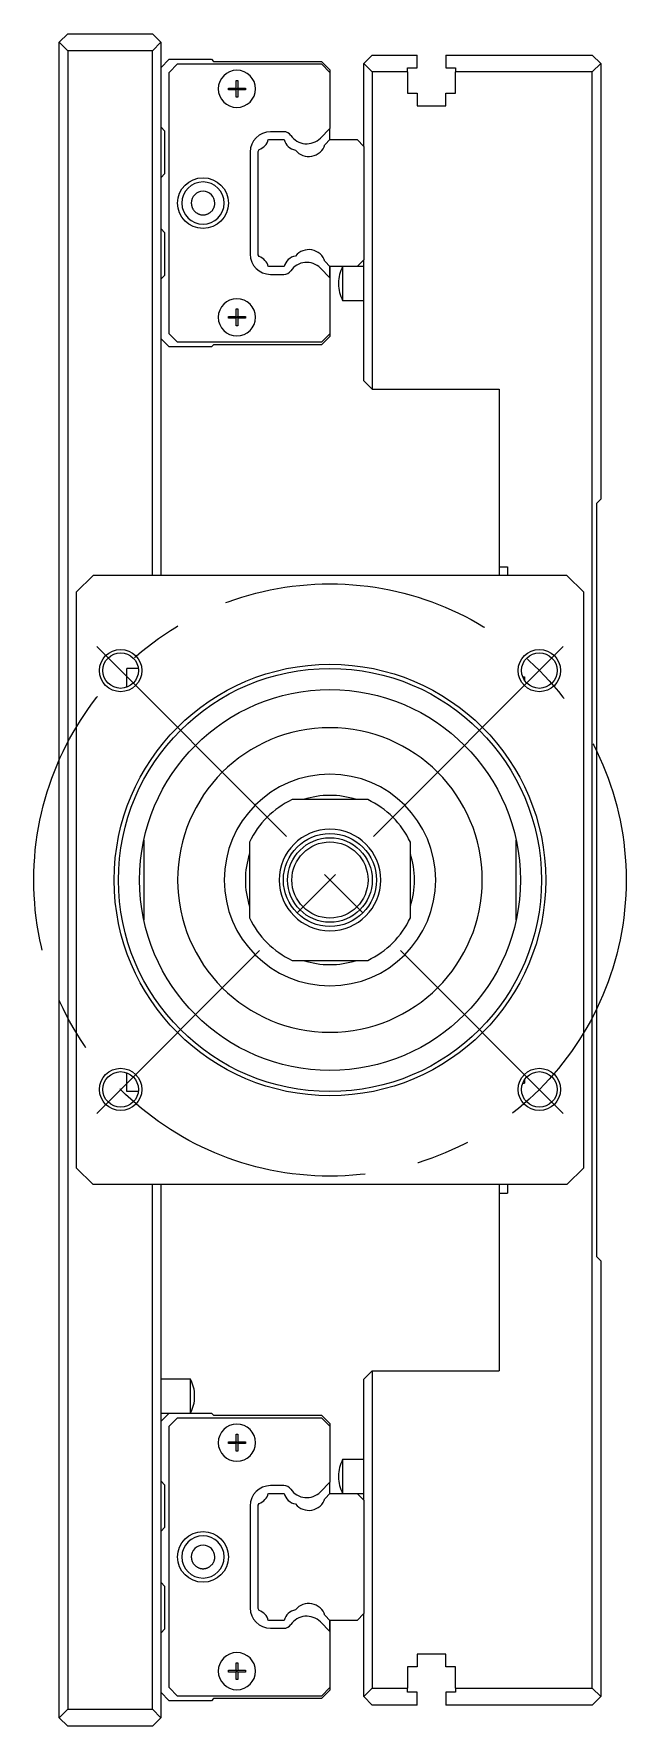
# Model space of a CAD drawing. Extents: x -41 to 1018, y -351 to 109.
# Drawn here: x 947.6 to 1017.6, y -100 to 100 of the extents above; entities that cross this region are included whole.
import ezdxf

# ---------------------------------------------------------------- set-up
doc = ezdxf.new("R2010")
doc.units = 0
doc.linetypes.add('CENTER', pattern=[50.8, 31.75, -6.35, 6.35, -6.35])
doc.layers.get('0').update_dxf_attribs({"linetype": 'CONTINUOUS'})
doc.layers.add('CENTER', color=1, linetype='CENTER')

msp = doc.modelspace()

# ---------------------------------------------------------------- linework, layer by layer
at = {"color": 7, "linetype": 'CONTINUOUS'}
for p, q in [((950.59, 99), (951.59, 100)), ((951.59, 100), (961.59, 100)), ((961.59, 100), (962.59, 99)), ((951.59, 98), (950.59, 99)), ((950.59, -99), (950.59, 99)), ((961.59, 98), (951.59, 98)), ((951.59, 98), (951.59, -98)), ((961.59, 98), (962.59, 99)), ((961.59, 36), (961.59, 98)), ((962.59, 99), (962.59, 36)), ((962.59, 96), (963.58, 97)), ((963.58, 97), (968.58, 97)), ((963.58, 95.45), (964.58, 96.45)), ((964.58, 96.45), (981.58, 96.45)), ((968.58, 97), (968.83, 96.75)), ((968.83, 96.75), (981.58, 96.75)), ((981.58, 96.75), (982.58, 95.75)), ((981.58, 96.45), (982.58, 95.45)), ((986.58, 96.5), (987.58, 97.5)), ((986.58, 86.7), (986.58, 96.5)), ((987.58, 95.5), (986.58, 96.5)), ((987.58, 97.5), (992.88, 97.5)), ((991.73, 96), (992.88, 96)), ((991.73, 95.5), (991.73, 96)), ((992.88, 96), (992.88, 97.5)), ((996.28, 97.5), (1013.58, 97.5)), ((996.28, 97.5), (996.28, 96)), ((996.28, 96), (997.43, 96)), ((997.43, 96), (997.43, 95.5)), ((1013.58, 97.5), (1014.58, 96.5)), ((1014.58, 96.5), (1013.58, 95.5)), ((1014.58, 96.5), (1014.58, 45)), ((963.58, 64.55), (963.58, 95.45)), ((971.48, 93.6), (971.48, 94.5)), ((971.48, 94.5), (971.68, 94.5)), ((971.68, 94.5), (971.68, 93.6)), ((982.58, 95.75), (982.58, 95.45)), ((982.58, 95.45), (982.58, 88.82)), ((987.58, 95.5), (987.58, 58)), ((991.73, 95.5), (987.58, 95.5)), ((991.73, 95.5), (991.73, 93)), ((997.43, 93), (997.43, 95.5)), ((1013.58, 95.5), (997.43, 95.5)), ((1013.58, -95.5), (1013.58, 95.5)), ((970.59, 93.6), (971.48, 93.6)), ((970.59, 93.4), (970.59, 93.6)), ((971.48, 93.4), (970.59, 93.4)), ((971.48, 93.6), (971.58, 93.5)), ((971.48, 93.4), (971.58, 93.5)), ((971.48, 92.5), (971.48, 93.4)), ((971.68, 92.5), (971.48, 92.5)), ((971.68, 93.6), (971.58, 93.5)), ((971.68, 93.4), (971.58, 93.5)), ((971.68, 93.6), (972.58, 93.6)), ((972.58, 93.4), (971.68, 93.4)), ((971.68, 93.4), (971.68, 92.5)), ((972.58, 93.6), (972.58, 93.4)), ((991.73, 93), (992.88, 93)), ((992.88, 93), (992.88, 91.5)), ((996.28, 91.5), (996.28, 93)), ((996.28, 93), (997.43, 93)), ((992.88, 91.5), (996.28, 91.5)), ((963.08, 88.5), (962.59, 89)), ((963.08, 83.5), (963.08, 88.5)), ((977.12, 88.43), (975.55, 88.43)), ((982.58, 88.82), (981.45, 87.68)), ((982.58, 87.5), (982.58, 88.82)), ((973.15, 86.03), (973.15, 73.97)), ((974.08, 86.1), (974.21, 86.32)), ((974.08, 73.9), (974.08, 86.1)), ((975.3, 87.5), (977.17, 87.5)), ((982, 86.91), (982.58, 87.5)), ((982.58, 87.5), (985.78, 87.5)), ((985.78, 87.5), (986.58, 86.7)), ((986.58, 86.7), (986.58, 73.3)), ((962.59, 83), (963.08, 83.5)), ((966.19, 80), (966.19, 79.95)), ((966.19, 79.95), (966.2, 79.9)), ((966.2, 79.9), (966.2, 79.85)), ((966.2, 79.85), (966.21, 79.8)), ((966.21, 79.8), (966.21, 79.76)), ((966.21, 79.76), (966.22, 79.71)), ((966.22, 79.71), (966.24, 79.66)), ((966.24, 79.66), (966.25, 79.61)), ((966.25, 79.61), (966.27, 79.55)), ((966.27, 79.55), (966.29, 79.5)), ((966.29, 79.5), (966.31, 79.45)), ((966.31, 79.45), (966.33, 79.39)), ((966.33, 79.39), (966.36, 79.34)), ((966.36, 79.34), (966.39, 79.29)), ((966.39, 79.29), (966.42, 79.24)), ((966.42, 79.24), (966.45, 79.19)), ((966.45, 79.19), (966.49, 79.14)), ((966.49, 79.14), (966.52, 79.1)), ((966.52, 79.1), (966.56, 79.05)), ((966.56, 79.05), (966.6, 79.01)), ((966.6, 79.01), (966.65, 78.97)), ((966.65, 78.97), (966.69, 78.93)), ((966.69, 78.93), (966.74, 78.89)), ((966.74, 78.89), (966.79, 78.86)), ((966.79, 78.86), (966.83, 78.83)), ((966.83, 78.83), (966.88, 78.8)), ((966.88, 78.8), (966.93, 78.77)), ((966.93, 78.77), (966.99, 78.74)), ((966.99, 78.74), (967.04, 78.72)), ((967.04, 78.72), (967.09, 78.7)), ((967.09, 78.7), (967.15, 78.68)), ((967.15, 78.68), (967.21, 78.66)), ((967.21, 78.66), (967.26, 78.64)), ((967.26, 78.64), (967.32, 78.63)), ((967.32, 78.63), (967.38, 78.62)), ((967.38, 78.62), (967.44, 78.62)), ((967.44, 78.62), (967.49, 78.61)), ((967.49, 78.61), (967.55, 78.61)), ((967.55, 78.61), (967.61, 78.61)), ((967.61, 78.61), (967.67, 78.61)), ((967.67, 78.61), (967.73, 78.62)), ((967.73, 78.62), (967.79, 78.62)), ((967.79, 78.62), (967.85, 78.63)), ((967.85, 78.63), (967.9, 78.64)), ((967.9, 78.64), (967.96, 78.66)), ((967.96, 78.66), (968.02, 78.68)), ((968.02, 78.68), (968.07, 78.7)), ((968.07, 78.7), (968.13, 78.72)), ((968.13, 78.72), (968.18, 78.74)), ((968.18, 78.74), (968.23, 78.77)), ((968.23, 78.77), (968.28, 78.8)), ((968.28, 78.8), (968.33, 78.83)), ((968.33, 78.83), (968.38, 78.86)), ((968.38, 78.86), (968.43, 78.89)), ((968.43, 78.89), (968.48, 78.93)), ((968.48, 78.93), (968.52, 78.97)), ((968.52, 78.97), (968.56, 79.01)), ((968.56, 79.01), (968.6, 79.05)), ((968.6, 79.05), (968.64, 79.09)), ((968.64, 79.09), (968.68, 79.14)), ((968.68, 79.14), (968.72, 79.19)), ((968.72, 79.19), (968.75, 79.24)), ((968.75, 79.24), (968.78, 79.29)), ((968.78, 79.29), (968.81, 79.34)), ((968.81, 79.34), (968.83, 79.38)), ((968.83, 79.38), (968.86, 79.43)), ((968.86, 79.43), (968.88, 79.48)), ((968.88, 79.48), (968.89, 79.53)), ((968.89, 79.53), (968.91, 79.58)), ((968.91, 79.58), (968.93, 79.63)), ((968.93, 79.63), (968.94, 79.68)), ((968.94, 79.68), (968.95, 79.73)), ((968.95, 79.73), (968.96, 79.78)), ((968.96, 79.78), (968.97, 79.83)), ((968.97, 79.88), (968.98, 79.93)), ((968.97, 79.83), (968.97, 79.88)), ((968.98, 80), (968.98, 80)), ((968.98, 80), (968.98, 80)), ((968.98, 80), (968.98, 80)), ((968.98, 79.98), (968.98, 80)), ((968.98, 79.93), (968.98, 79.98)), ((963.08, 76.5), (962.59, 77)), ((963.08, 71.5), (963.08, 76.5)), ((974.21, 73.68), (974.08, 73.9)), ((977.17, 72.5), (975.3, 72.5)), ((981.45, 72.32), (982.58, 71.18)), ((982.58, 72.5), (982, 73.09)), ((982.58, 72.5), (982, 73.09)), ((982.58, 72.5), (982.58, 71.18)), ((982.58, 71.18), (982.58, 72.5)), ((985.78, 72.5), (982.58, 72.5)), ((984.08, 72.5), (984.08, 68.5)), ((986.58, 73.3), (985.78, 72.5)), ((986.58, 72.5), (985.78, 72.5)), ((986.58, 59), (986.58, 73.3)), ((962.59, 71), (963.08, 71.5)), ((975.55, 71.57), (977.12, 71.57)), ((982.58, 71.18), (982.58, 64.55)), ((983.58, 70.56), (983.58, 70.44)), ((984.08, 68.5), (986.58, 68.5)), ((970.59, 66.4), (970.59, 66.6)), ((970.59, 66.6), (971.48, 66.6)), ((971.48, 66.4), (970.59, 66.4)), ((971.48, 66.6), (971.48, 67.5)), ((971.48, 67.5), (971.68, 67.5)), ((971.48, 66.6), (971.58, 66.5)), ((971.48, 66.4), (971.58, 66.5)), ((971.48, 65.5), (971.48, 66.4)), ((971.68, 66.6), (971.58, 66.5)), ((971.68, 66.4), (971.58, 66.5)), ((971.68, 67.5), (971.68, 66.6)), ((971.68, 66.6), (972.58, 66.6)), ((971.68, 66.4), (971.68, 65.5)), ((972.58, 66.4), (971.68, 66.4)), ((972.58, 66.6), (972.58, 66.4)), ((964.58, 63.55), (963.58, 64.55)), ((971.68, 65.5), (971.48, 65.5)), ((982.58, 64.55), (981.58, 63.55)), ((982.58, 64.25), (981.58, 63.25)), ((982.58, 64.55), (982.58, 64.25)), ((963.58, 63), (962.59, 64)), ((968.58, 63), (963.58, 63)), ((981.58, 63.55), (964.58, 63.55)), ((968.83, 63.25), (968.58, 63)), ((981.58, 63.25), (968.83, 63.25)), ((986.58, 59), (987.58, 58)), ((987.58, 58), (1002.58, 58)), ((1002.58, 58), (1002.58, 37)), ((1014.08, 44.5), (1014.58, 45)), ((1014.08, 44.5), (1014.08, -44.5)), ((954.58, 36), (952.58, 34)), ((1010.58, 36), (954.58, 36)), ((1002.58, 37), (1002.58, 36)), ((1002.58, 37), (1003.58, 37)), ((1003.58, 37), (1003.58, 36)), ((1012.58, 34), (1010.58, 36)), ((952.58, 34), (952.58, -34)), ((1012.58, -34), (1012.58, 34)), ((958.59, 22.79), (958.59, 25)), ((959.92, 25), (958.59, 25)), ((1005.37, 24), (1005.58, 24)), ((1005.58, 24), (1005.58, 23.59)), ((987.06, 9.5), (978.11, 9.5)), ((960.58, 4.72), (960.58, -4.72)), ((973.08, 4.47), (973.08, -4.47)), ((992.08, -4.47), (992.08, 4.47)), ((1004.58, -4.72), (1004.58, 4.72)), ((978.11, -9.5), (987.06, -9.5)), ((958.59, -25), (958.59, -22.79)), ((1005.37, -24), (1005.58, -24)), ((1005.58, -23.59), (1005.58, -24)), ((959.92, -25), (958.59, -25)), ((952.58, -34), (954.58, -36)), ((1010.58, -36), (1012.58, -34)), ((1010.58, -36), (954.58, -36)), ((961.59, -98), (961.59, -36)), ((962.59, -36), (962.59, -99)), ((1002.58, -36), (1002.58, -37)), ((1003.58, -36), (1003.58, -37)), ((1002.58, -37), (1002.58, -58)), ((1002.58, -37), (1003.58, -37)), ((1014.58, -45), (1014.08, -44.5)), ((1014.58, -45), (1014.58, -96.5)), ((987.58, -58), (986.58, -59)), ((987.58, -58), (1002.58, -58)), ((987.58, -58), (987.58, -95.5)), ((966.09, -59), (962.59, -59)), ((966.09, -61), (966.09, -59)), ((986.58, -73.3), (986.58, -59)), ((966.09, -63), (966.09, -61)), ((966.59, -61.06), (966.59, -60.94)), ((962.59, -63), (963.58, -63)), ((962.59, -64), (963.58, -63)), ((963.58, -63), (968.58, -63)), ((963.58, -64.55), (964.58, -63.55)), ((964.58, -63.55), (981.58, -63.55)), ((968.58, -63), (968.83, -63.25)), ((968.83, -63.25), (981.58, -63.25)), ((981.58, -63.25), (982.58, -64.25)), ((981.58, -63.55), (982.58, -64.55)), ((963.58, -95.45), (963.58, -64.55)), ((971.48, -66.4), (971.48, -65.5)), ((971.48, -65.5), (971.68, -65.5)), ((971.68, -65.5), (971.68, -66.4)), ((982.58, -64.25), (982.58, -64.55)), ((982.58, -64.55), (982.58, -71.18)), ((970.59, -66.6), (970.59, -66.4)), ((970.59, -66.4), (971.48, -66.4)), ((971.48, -66.6), (970.59, -66.6)), ((971.48, -66.4), (971.58, -66.5)), ((971.48, -66.6), (971.58, -66.5)), ((971.48, -67.5), (971.48, -66.6)), ((971.68, -67.5), (971.48, -67.5)), ((971.68, -66.4), (971.58, -66.5)), ((971.68, -66.6), (971.58, -66.5)), ((971.68, -66.4), (972.58, -66.4)), ((971.68, -66.6), (971.68, -67.5)), ((972.58, -66.6), (971.68, -66.6)), ((972.58, -66.4), (972.58, -66.6)), ((986.58, -68.5), (984.08, -68.5)), ((984.08, -68.5), (984.08, -72.5)), ((963.08, -71.5), (962.59, -71)), ((963.08, -76.5), (963.08, -71.5)), ((977.12, -71.57), (975.55, -71.57)), ((982.58, -71.18), (981.45, -72.32)), ((982.58, -72.5), (982.58, -71.18)), ((983.58, -70.44), (983.58, -70.56)), ((973.15, -73.97), (973.15, -86.03)), ((974.08, -73.9), (974.21, -73.68)), ((974.08, -86.1), (974.08, -73.9)), ((975.3, -72.5), (977.17, -72.5)), ((982, -73.09), (982.58, -72.5)), ((982.58, -72.5), (985.78, -72.5)), ((985.78, -72.5), (986.58, -72.5)), ((985.78, -72.5), (986.58, -73.3)), ((986.58, -73.3), (986.58, -86.7)), ((962.59, -77), (963.08, -76.5)), ((966.19, -80), (966.19, -80.05)), ((968.98, -80), (968.98, -80)), ((966.19, -80.05), (966.2, -80.1)), ((966.2, -80.1), (966.2, -80.15)), ((966.2, -80.15), (966.21, -80.2)), ((966.21, -80.2), (966.21, -80.24)), ((966.21, -80.24), (966.22, -80.29)), ((966.22, -80.29), (966.24, -80.34)), ((966.24, -80.34), (966.25, -80.39)), ((966.25, -80.39), (966.27, -80.45)), ((966.27, -80.45), (966.29, -80.5)), ((966.29, -80.5), (966.31, -80.55)), ((966.31, -80.55), (966.33, -80.61)), ((966.33, -80.61), (966.36, -80.66)), ((966.36, -80.66), (966.39, -80.71)), ((966.39, -80.71), (966.42, -80.76)), ((966.42, -80.76), (966.45, -80.81)), ((966.45, -80.81), (966.49, -80.86)), ((966.49, -80.86), (966.52, -80.9)), ((966.52, -80.9), (966.56, -80.95)), ((966.56, -80.95), (966.6, -80.99)), ((966.6, -80.99), (966.65, -81.03)), ((966.65, -81.03), (966.69, -81.07)), ((966.69, -81.07), (966.74, -81.11)), ((966.74, -81.11), (966.79, -81.14)), ((966.79, -81.14), (966.83, -81.17)), ((966.83, -81.17), (966.88, -81.2)), ((966.88, -81.2), (966.93, -81.23)), ((966.93, -81.23), (966.99, -81.26)), ((966.99, -81.26), (967.04, -81.28)), ((967.04, -81.28), (967.09, -81.3)), ((967.09, -81.3), (967.15, -81.32)), ((967.15, -81.32), (967.21, -81.34)), ((967.21, -81.34), (967.26, -81.36)), ((967.26, -81.36), (967.32, -81.37)), ((967.32, -81.37), (967.38, -81.38)), ((967.38, -81.38), (967.44, -81.38)), ((967.44, -81.38), (967.49, -81.39)), ((967.49, -81.39), (967.55, -81.39)), ((967.55, -81.39), (967.61, -81.39)), ((967.61, -81.39), (967.67, -81.39)), ((967.67, -81.39), (967.73, -81.38)), ((967.73, -81.38), (967.79, -81.38)), ((967.79, -81.38), (967.85, -81.37)), ((967.85, -81.37), (967.9, -81.36)), ((967.9, -81.36), (967.96, -81.34)), ((967.96, -81.34), (968.02, -81.32)), ((968.02, -81.32), (968.07, -81.3)), ((968.07, -81.3), (968.13, -81.28)), ((968.13, -81.28), (968.18, -81.26)), ((968.18, -81.26), (968.23, -81.23)), ((968.23, -81.23), (968.28, -81.2)), ((968.28, -81.2), (968.33, -81.17)), ((968.33, -81.17), (968.38, -81.14)), ((968.38, -81.14), (968.43, -81.11)), ((968.43, -81.11), (968.48, -81.07)), ((968.48, -81.07), (968.52, -81.03)), ((968.52, -81.03), (968.56, -80.99)), ((968.56, -80.99), (968.6, -80.95)), ((968.6, -80.95), (968.64, -80.91)), ((968.64, -80.91), (968.68, -80.86)), ((968.68, -80.86), (968.72, -80.81)), ((968.72, -80.81), (968.75, -80.76)), ((968.75, -80.76), (968.78, -80.71)), ((968.78, -80.71), (968.81, -80.66)), ((968.81, -80.66), (968.83, -80.62)), ((968.83, -80.62), (968.86, -80.57)), ((968.86, -80.57), (968.88, -80.52)), ((968.88, -80.52), (968.89, -80.47)), ((968.89, -80.47), (968.91, -80.42)), ((968.91, -80.42), (968.93, -80.37)), ((968.93, -80.37), (968.94, -80.32)), ((968.94, -80.32), (968.95, -80.27)), ((968.95, -80.27), (968.96, -80.22)), ((968.96, -80.22), (968.97, -80.17)), ((968.97, -80.12), (968.98, -80.07)), ((968.97, -80.17), (968.97, -80.12)), ((968.98, -80), (968.98, -80)), ((968.98, -80), (968.98, -80)), ((968.98, -80.02), (968.98, -80)), ((968.98, -80.07), (968.98, -80.02)), ((963.08, -83.5), (962.59, -83)), ((963.08, -88.5), (963.08, -83.5)), ((974.21, -86.32), (974.08, -86.1)), ((977.17, -87.5), (975.3, -87.5)), ((981.45, -87.68), (982.58, -88.82)), ((982.58, -87.5), (982, -86.91)), ((982.58, -87.5), (982, -86.91)), ((982.58, -87.5), (982.58, -88.82)), ((982.58, -88.82), (982.58, -87.5)), ((985.78, -87.5), (982.58, -87.5)), ((986.58, -86.7), (985.78, -87.5)), ((986.58, -96.5), (986.58, -86.7)), ((962.59, -89), (963.08, -88.5)), ((975.55, -88.43), (977.12, -88.43)), ((982.58, -88.82), (982.58, -95.45)), ((996.28, -91.5), (992.88, -91.5)), ((992.88, -91.5), (992.88, -93)), ((996.28, -93), (996.28, -91.5)), ((970.59, -93.4), (971.48, -93.4)), ((970.59, -93.6), (970.59, -93.4)), ((971.48, -93.6), (970.59, -93.6)), ((971.48, -93.4), (971.48, -92.5)), ((971.48, -92.5), (971.68, -92.5)), ((971.48, -93.4), (971.58, -93.5)), ((971.48, -93.6), (971.58, -93.5)), ((971.48, -94.5), (971.48, -93.6)), ((971.68, -93.4), (971.58, -93.5)), ((971.68, -93.6), (971.58, -93.5)), ((971.68, -92.5), (971.68, -93.4)), ((971.68, -93.4), (972.58, -93.4)), ((971.68, -93.6), (971.68, -94.5)), ((972.58, -93.6), (971.68, -93.6)), ((972.58, -93.4), (972.58, -93.6)), ((991.73, -93), (991.73, -95.5)), ((992.88, -93), (991.73, -93)), ((997.43, -93), (996.28, -93)), ((997.43, -95.5), (997.43, -93)), ((964.58, -96.45), (963.58, -95.45)), ((971.68, -94.5), (971.48, -94.5)), ((982.58, -95.45), (981.58, -96.45)), ((982.58, -95.75), (981.58, -96.75)), ((982.58, -95.45), (982.58, -95.75)), ((986.58, -96.5), (987.58, -95.5)), ((987.58, -95.5), (991.73, -95.5)), ((991.73, -96), (991.73, -95.5)), ((992.88, -96), (991.73, -96)), ((992.88, -97.5), (992.88, -96)), ((997.43, -96), (996.28, -96)), ((996.28, -96), (996.28, -97.5)), ((997.43, -95.5), (997.43, -96)), ((997.43, -95.5), (1013.58, -95.5)), ((1013.58, -95.5), (1014.58, -96.5)), ((950.59, -99), (951.59, -98)), ((951.59, -98), (961.59, -98)), ((962.59, -99), (961.59, -98)), ((963.58, -97), (962.59, -96)), ((968.58, -97), (963.58, -97)), ((981.58, -96.45), (964.58, -96.45)), ((968.83, -96.75), (968.58, -97)), ((981.58, -96.75), (968.83, -96.75)), ((987.58, -97.5), (986.58, -96.5)), ((992.88, -97.5), (987.58, -97.5)), ((1013.58, -97.5), (996.28, -97.5)), ((1014.58, -96.5), (1013.58, -97.5)), ((951.59, -100), (950.59, -99)), ((961.59, -100), (951.59, -100)), ((962.59, -99), (961.59, -100))]:
    msp.add_line(p, q, dxfattribs=at)
for centre, radius in [((967.58, 80), 3), ((957.84, 24.75), 2.1), ((1007.33, 24.75), 2.1), ((982.58, 0), 25.5), ((982.58, 0), 25), ((982.58, 0), 22.5), ((982.58, 0), 5.5), ((982.58, 0), 5), ((982.58, 0), 4.5), ((957.84, -24.75), 2.1), ((1007.33, -24.75), 2.1), ((967.58, -80), 3)]:
    msp.add_circle(centre, radius, dxfattribs=at)
at = {"color": 3, "linetype": 'CONTINUOUS'}
for centre in [(957.84, 24.75), (1007.33, 24.75), (957.84, -24.75), (1007.33, -24.75)]:
    msp.add_circle(centre, 2.5, dxfattribs=at)
at = {"color": 7, "linetype": 'CONTINUOUS'}
for centre, radius, start, end in [((971.58, 93.5), 2.2, 0, 180), ((971.58, 93.5), 2.2, 180, 0), ((975.55, 86.03), 2.4, 90, 180), ((977.12, 87.43), 1, 34.7052, 90), ((973.65, 87.93), 1.7, 289.2262, 345.349), ((978.81, 87.93), 1.7, 194.651, 260.012), ((979.83, 89.31), 2.3, 214.7598, 315), ((980.08, 87.5), 2, 218.4716, 342.8856), ((967.58, 80), 2.5, 0, 180), ((967.58, 80), 1.39, 0, 180), ((967.58, 80), 2.5, 180, 0), ((980.08, 72.5), 2, 17.1144, 141.5284), ((975.55, 73.97), 2.4, 180, 270), ((973.65, 72.07), 1.7, 14.651, 70.7738), ((977.12, 72.57), 1, 270, 325.2543), ((978.81, 72.07), 1.7, 99.988, 165.349), ((979.83, 70.69), 2.3, 44.9803, 145.2567), ((987.58, 70.56), 4, 151.0305, 180), ((987.58, 70.44), 4, 180, 208.9695), ((971.58, 66.5), 2.2, 0, 180), ((971.58, 66.5), 2.2, 180, 0), ((982.58, 0), 18, 0, 180), ((982.58, 0), 18, 0, 180), ((982.58, 0), 12.5, 0, 180), ((982.58, 0), 12.5, 0, 180), ((982.58, 0), 10, 71.8051, 108.1949), ((982.58, 0), 10, 71.8051, 108.1949), ((982.58, 0), 10.5, 115.2088, 154.7912), ((982.58, 0), 10.5, 25.2088, 64.7912), ((982.58, 0), 6, 0, 180), ((982.58, 0), 10, 161.8051, 180), ((982.58, 0), 10, 161.8051, 180), ((982.58, 0), 10, 0, 18.1949), ((982.58, 0), 10, 0, 18.1949), ((982.58, 0), 18, 180, 0), ((982.58, 0), 18, 180, 0), ((982.58, 0), 12.5, 180, 0), ((982.58, 0), 12.5, 180, 0), ((982.58, 0), 10, 180, 198.1949), ((982.58, 0), 10, 180, 198.1949), ((982.58, 0), 6, 180, 0), ((982.58, 0), 10, 341.8051, 0), ((982.58, 0), 10, 341.8051, 0), ((982.58, 0), 10.5, 205.2088, 244.7912), ((982.58, 0), 10.5, 295.2088, 334.7912), ((982.58, 0), 10, 251.8051, 288.1949), ((982.58, 0), 10, 251.8051, 288.1949), ((962.59, -60.94), 4, 0, 28.9695), ((962.59, -61.06), 4, 331.0305, 0), ((971.58, -66.5), 2.2, 0, 180), ((971.58, -66.5), 2.2, 180, 0), ((987.58, -70.44), 4, 151.0305, 180), ((975.55, -73.97), 2.4, 90, 180), ((977.12, -72.57), 1, 34.7052, 90), ((987.58, -70.56), 4, 180, 208.9695), ((973.65, -72.07), 1.7, 289.2262, 345.349), ((978.81, -72.07), 1.7, 194.651, 260.012), ((979.83, -70.69), 2.3, 214.7598, 315), ((980.08, -72.5), 2, 218.4716, 342.8856), ((967.58, -80), 2.5, 0, 180), ((967.58, -80), 2.5, 180, 0), ((967.58, -80), 1.39, 0, 180), ((980.08, -87.5), 2, 17.1144, 141.5284), ((975.55, -86.03), 2.4, 180, 270), ((973.65, -87.93), 1.7, 14.651, 70.7738), ((977.12, -87.43), 1, 270, 325.2543), ((978.81, -87.93), 1.7, 99.988, 165.349), ((979.83, -89.31), 2.3, 44.9803, 145.2567), ((971.58, -93.5), 2.2, 0, 180), ((971.58, -93.5), 2.2, 180, 0)]:
    msp.add_arc(centre, radius, start, end, dxfattribs=at)
at = {"layer": 'CENTER', "color": 1, "linetype": 'CENTER'}
for p, q in [((1010.16, 27.58), (955.01, -27.58)), ((955.01, 27.58), (1010.16, -27.58))]:
    msp.add_line(p, q, dxfattribs=at)
msp.add_circle((982.58, 0), 35, dxfattribs=at)

doc.saveas('drawing.dxf')
